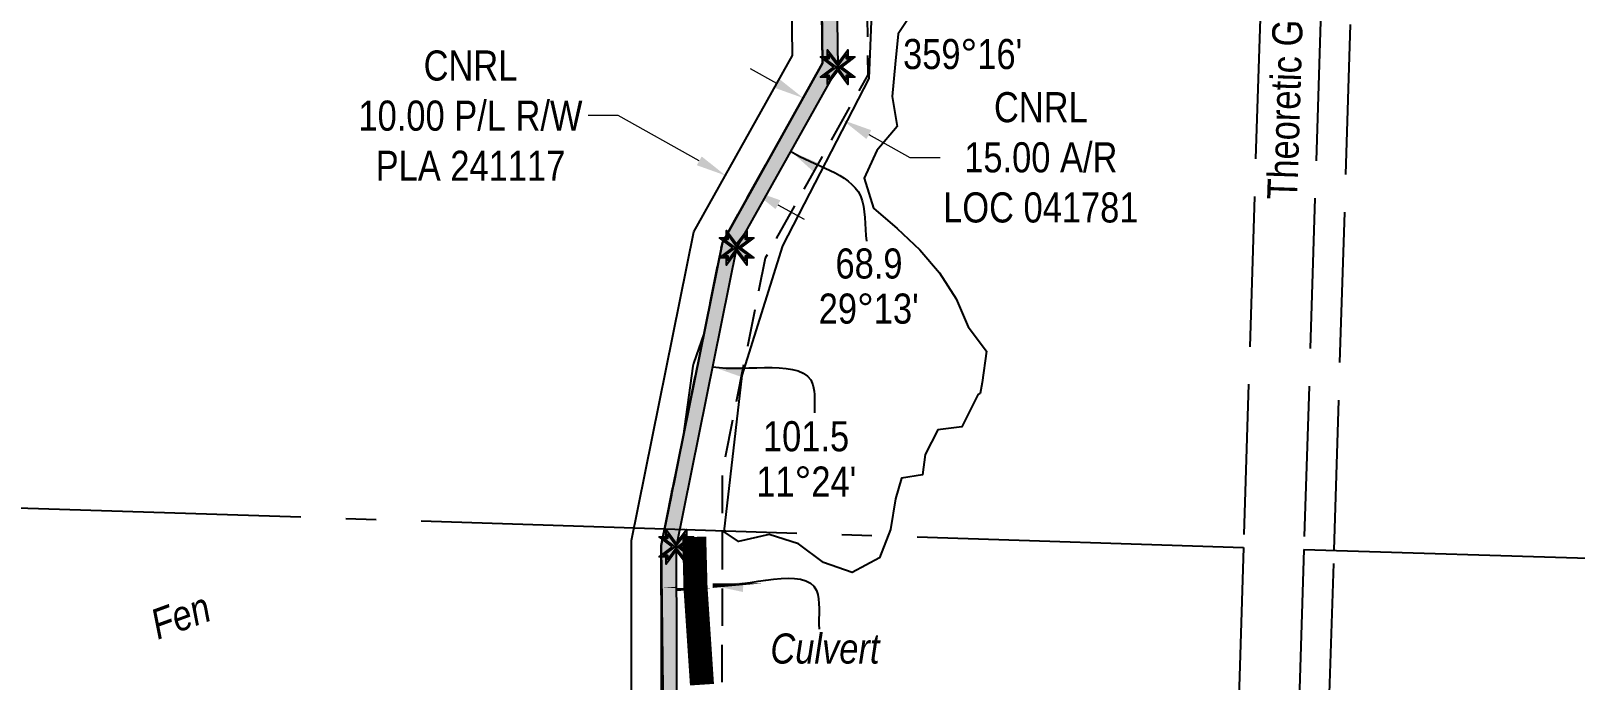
# Model space of a CAD drawing. Extents: x 355593 to 361635, y 6051593 to 6055416.
# Drawn here: x 356941 to 357454, y 6053669 to 6053885 of the extents above; entities that cross this region are included whole.
import ezdxf
from ezdxf.enums import TextEntityAlignment as Align

# ---------------------------------------------------------------- set-up
doc = ezdxf.new("R2010")
doc.units = 0
doc.header["$LTSCALE"] = 5
doc.header["$PDMODE"] = 34
doc.header["$PDSIZE"] = 0.03
for name, pattern in [('foc-ACCESSROAD', [3.75, 2.5, -1.25]), ('foc-QUARTERLINE', [33, 25, -3, 2, -3]), ('foc-UNSURVEYED', [12.5, 10, -2.5])]:
    doc.linetypes.add(name, pattern=pattern)
doc.layers.get('Defpoints').update_dxf_attribs({"color": 9})
for name, color, linetype, lineweight in [('AS-GENERAL', 48, 'Continuous', 18), ('C-AR-T', 13, 'Continuous', 9), ('C-RW-T', 13, 'Continuous', 9), ('T-TEXT', 48, 'Continuous', 18)]:
    doc.layers.add(name, color=color, linetype=linetype, lineweight=lineweight)
for name, color, linetype in [('AS-ROADS', 254, 'Continuous'), ('C-AR', 13, 'foc-ACCESSROAD'), ('C-RW', 13, 'Continuous'), ('L-BD', 7, 'Continuous'), ('L-MON', 1, 'Continuous'), ('L-QSEC', 8, 'foc-QUARTERLINE'), ('L-ROAD-T', 7, 'Continuous'), ('L-USEC', 7, 'foc-UNSURVEYED'), ('P-PROPOSED', 10, 'Continuous'), ('P-PROPOSED-H', 21, 'Continuous'), ('WETLAND', 143, 'Continuous'), ('WETLAND-T', 146, 'Continuous')]:
    doc.layers.add(name, color=color, linetype=linetype)
doc.styles.add('80CG', font='ARIALN.TTF', dxfattribs={"height": 10})
doc.styles.add('80L', font='ARIALN.TTF', dxfattribs={"height": 10})
doc.styles.add('80LS', font='ARIALNI.TTF', dxfattribs={"height": 10})
doc.dimstyles.new('Compass 5 000', dxfattribs={"dimscale": 5, "dimtxt": 9, "dimasz": 2, "dimexe": 0.2, "dimexo": 0.0625, "dimgap": 0.5, "dimtad": 0, "dimtih": 1, "dimtoh": 1, "dimzin": 0, "dimdsep": 46, "dimtxsty": '80CG', "dimcen": 0.1, "dimse1": 1, "dimse2": 1, "dimclrd": 256, "dimclrt": 256, "dimaunit": 1, "dimadec": 4, "dimazin": 0, "dimtfac": 0.06, "dimtofl": 0, "dimtmove": 0, "dimatfit": 1, "dimfxl": 0.2, "dimtolj": 1, "dimtzin": 0, "dimlwd": -1, "dimarcsym": 0})

# ---------------------------------------------------------------- blocks, each defined once
blk = doc.blocks.new('*D422')
at = {"layer": 'C-AR-T', "transparency": 16777216}
for p, q in [((357189.04, 6053867.68), (357180.3, 6053872.55)), ((357219.61, 6053850.65), (357233.29, 6053843.03)), ((357233.29, 6053843.03), (357243.29, 6053843.03))]:
    blk.add_line(p, q, dxfattribs=at)
for points in [[(357189.85, 6053869.14), (357188.23, 6053866.23), (357197.78, 6053862.82)], [(357220.42, 6053852.11), (357218.8, 6053849.19), (357210.88, 6053855.52)]]:
    blk.add_solid(points, dxfattribs=at)
at = {"layer": 'Defpoints', "color": 0, "transparency": 16777216}
for p in [(357192.9, 6053854.05), (357210.88, 6053855.52), (357206, 6053846.76)]:
    blk.add_point(p, dxfattribs=at)
at = {"layer": 'C-AR-T', "transparency": 16777216, "insert": (357276.8, 6053843.03), "char_height": 10, "attachment_point": 5, "style": '80CG'}
blk.add_mtext('\\A1;CNRL\\P15.00 A/R\\PLOC 041781', dxfattribs=at)
blk = doc.blocks.new('*D441')
at = {"layer": 'C-RW-T', "transparency": 16777216}
for p, q in [((357136.23, 6053856.96), (357126.23, 6053856.96)), ((357163.23, 6053841.92), (357136.23, 6053856.96)), ((357189.39, 6053827.34), (357198.12, 6053822.48))]:
    blk.add_line(p, q, dxfattribs=at)
for points in [[(357164.04, 6053843.37), (357162.42, 6053840.46), (357171.97, 6053837.05)], [(357190.2, 6053828.8), (357188.57, 6053825.89), (357180.65, 6053832.21)]]:
    blk.add_solid(points, dxfattribs=at)
at = {"layer": 'Defpoints', "color": 0, "transparency": 16777216}
for p in [(357171.97, 6053837.05), (357170.42, 6053834.27), (357179.1, 6053829.43)]:
    blk.add_point(p, dxfattribs=at)
at = {"layer": 'C-RW-T', "transparency": 16777216, "insert": (357087.15, 6053856.96), "char_height": 10, "attachment_point": 5, "style": '80CG'}
blk.add_mtext('\\A1;CNRL\\P10.00 P/L R/W\\PPLA 241117', dxfattribs=at)
blk = doc.blocks.new('TEMP')
h = blk.add_hatch(color=255)
h.dxf.hatch_style = 1
h.paths.add_polyline_path([(0, 0.25), (-0.67, 1.15), (-0.67, 0.67), (-1.15, 0.67), (-0.25, 0), (-1.15, -0.67), (-0.67, -0.67), (-0.67, -1.15), (0, -0.25), (0.67, -1.15), (0.67, -0.67), (1.15, -0.67), (0.25, 0), (1.15, 0.67), (0.67, 0.67), (0.67, 1.15)])
h.paths.add_polyline_path([(0.57, 0.85), (0.57, 0.57), (0.85, 0.57), (0.08, 0), (0.85, -0.57), (0.57, -0.57), (0.57, -0.85), (0, -0.08), (-0.57, -0.85), (-0.57, -0.57), (-0.85, -0.57), (-0.08, 0), (-0.85, 0.57), (-0.57, 0.57), (-0.57, 0.85), (0, 0.08)], flags=16)
h = blk.add_hatch(color=1)
h.dxf.hatch_style = 1
h.paths.add_polyline_path([(0, 0.08), (-0.57, 0.85), (-0.57, 0.57), (-0.85, 0.57), (-0.08, 0), (-0.85, -0.57), (-0.57, -0.57), (-0.57, -0.85), (0, -0.08), (0.57, -0.85), (0.57, -0.57), (0.85, -0.57), (0.08, 0), (0.85, 0.57), (0.57, 0.57), (0.57, 0.85)])
at = {"color": 1}
for p, q in [((-0.08, 0), (0.08, 0)), ((0, 0.08), (0, -0.08))]:
    blk.add_line(p, q, dxfattribs=at)
at = {"color": 255, "flags": 128}
blk.add_lwpolyline([(-0.25, 0), (-1.15, 0.67), (-0.67, 0.67), (-0.67, 1.15), (0, 0.25), (0.67, 1.15), (0.67, 0.67), (1.15, 0.67), (0.25, 0), (1.15, -0.67), (0.67, -0.67), (0.67, -1.15), (0, -0.25), (-0.67, -1.15), (-0.67, -0.67), (-1.15, -0.67)], close=True, dxfattribs=at)
at = {"color": 1, "flags": 128}
blk.add_lwpolyline([(-0.08, 0), (-0.85, 0.57), (-0.57, 0.57), (-0.57, 0.85), (0, 0.08), (0.57, 0.85), (0.57, 0.57), (0.85, 0.57), (0.08, 0), (0.85, -0.57), (0.57, -0.57), (0.57, -0.85), (0, -0.08), (-0.57, -0.85), (-0.57, -0.57), (-0.85, -0.57)], close=True, dxfattribs=at)

msp = doc.modelspace()

# ---------------------------------------------------------------- hatches: boundary and pattern name
at = {"layer": 'P-PROPOSED-H'}
h = msp.add_hatch(color=256, dxfattribs=at)
h.dxf.hatch_style = 1
h.paths.add_polyline_path([(358890.644, 6054837.913), (358775.776, 6054680.894), (358719.363, 6054595.314), (358720.642, 6054582.102), (358726.752, 6054444.2), (358706.763, 6054443.653), (358700.924, 6054575.443), (358552.306, 6054439.338), (358502.568, 6054408.773), (358321.722, 6054350.661), (358060.822, 6054305.104), (357878.506, 6054313.182), (357834.693, 6054308.537), (357405.628, 6054132.847), (357201.32, 6054051.822), (357181.661, 6054011.606), (357181.705, 6053981.57), (357208.46, 6053935.181), (357209.254, 6053873.111), (357175.646, 6053813.023), (357155.589, 6053713.558), (357155.871, 6053613.069), (357120.248, 6053539.783), (356976.329, 6053459.385), (356862.534, 6053416.883), (356729.817, 6053324.812), (356485.668, 6053085.555), (356387.542, 6052979.833), (356315.907, 6052954.251), (356311.858, 6052958.113), (356384.71, 6052984.129), (356482.085, 6053089.042), (356726.621, 6053328.678), (356860.199, 6053421.347), (356974.224, 6053463.934), (357116.439, 6053543.381), (357150.87, 6053614.213), (357150.589, 6053714.05), (357170.901, 6053814.779), (357204.239, 6053874.384), (357203.479, 6053933.813), (357176.708, 6053980.229), (357176.661, 6054012.759), (357197.679, 6054055.755), (357403.759, 6054137.483), (357833.458, 6054313.432), (357878.352, 6054318.192), (358060.499, 6054310.122), (358320.522, 6054355.526), (358500.465, 6054413.348), (358549.282, 6054443.347), (358705.443, 6054586.36), (358711.539, 6054448.784), (358721.533, 6054449.058), (358715.654, 6054581.751), (358714.218, 6054596.591), (358771.67, 6054683.747), (358889.198, 6054844.402), (359006.559, 6054780.171), (359037.105, 6054799.378), (359044.215, 6054812.219), (359048.588, 6054809.798), (359040.855, 6054795.831), (359006.734, 6054774.377)])

# ---------------------------------------------------------------- linework, layer by layer
at = {"layer": 'AS-GENERAL', "const_width": 1.5, "flags": 128}
msp.add_lwpolyline([(357155.396, 6053699.523), (357167.837, 6053700.661), (357167.724, 6053700.661)], dxfattribs=at)
at = {"layer": 'AS-ROADS', "const_width": 8, "flags": 128}
msp.add_lwpolyline([(357164.13, 6053667.714), (357161.984, 6053699.894), (357161.537, 6053716.86)], dxfattribs=at)
at = {"layer": 'C-AR', "flags": 128}
msp.add_lwpolyline([(357121.227, 6053536.504), (356979.684, 6053457.638), (356978.134, 6053456.36), (356967.77, 6053473.729), (356968.363, 6053474.218), (357106.61, 6053551.247), (357150.738, 6053628.877), (357150.589, 6053714.05), (357170.901, 6053814.779), (357204.239, 6053874.384), (357203.479, 6053933.813), (357176.708, 6053980.229), (357176.563, 6054012.559), (357190.932, 6054041.953), (357194.435, 6054049.06), (357213.779, 6054056.715), (357210.482, 6054049.657), (357191.57, 6054009.231), (357191.698, 6053984.253), (357218.422, 6053937.917), (357219.284, 6053870.565), (357185.135, 6053809.511), (357170.832, 6053738.576), (357170.731, 6053623.592), (357121.227, 6053536.504)], close=True, dxfattribs=at)
at = {"layer": 'C-RW'}
msp.add_lwpolyline([(357203.479, 6053933.813), (357204.239, 6053874.384), (357170.901, 6053814.779), (357150.589, 6053714.05), (357151.278, 6053647.088), (357128.664, 6053590.044), (357106.61, 6053551.247), (356968.363, 6053474.218), (356921.336, 6053435.417), (356921.336, 6053435.417), (356904.403, 6053434.406), (356962.702, 6053482.508), (357098.637, 6053558.249), (357140.738, 6053663.988), (357140.722, 6053715.691), (357161.411, 6053818.291), (357194.209, 6053876.93), (357193.516, 6053931.078)], dxfattribs=at)
at = {"layer": 'L-QSEC'}
for p, q in [((356575.996, 6053738.252), (357344.163, 6053713.321)), ((357364.267, 6053712.709), (358133.382, 6053689.286))]:
    msp.add_line(p, q, dxfattribs=at)
at = {"layer": 'L-USEC'}
for p, q in [((357369.476, 6054517.259), (357344.163, 6053713.321)), ((357389.58, 6054516.646), (357364.267, 6053712.688)), ((357374.315, 6053712.403), (357399.627, 6054516.34)), ((357344.163, 6053713.321), (357318.856, 6052909.381)), ((357364.267, 6053712.689), (357338.959, 6052908.748)), ((357349.008, 6052908.463), (357374.315, 6053712.403))]:
    msp.add_line(p, q, dxfattribs=at)
at = {"layer": 'P-PROPOSED', "flags": 128}
msp.add_lwpolyline([(357208.46, 6053935.181), (357209.254, 6053873.111), (357175.646, 6053813.023), (357155.589, 6053713.558), (357155.871, 6053613.069), (357120.248, 6053539.783), (356976.329, 6053459.385), (356862.534, 6053416.883), (356729.817, 6053324.812), (356485.668, 6053085.555), (356387.542, 6052979.833), (356315.907, 6052954.251), (356311.858, 6052958.113), (356384.71, 6052984.129), (356482.085, 6053089.042), (356726.621, 6053328.678), (356860.199, 6053421.347), (356974.224, 6053463.934), (357116.439, 6053543.381), (357150.87, 6053614.213), (357150.589, 6053714.05), (357170.901, 6053814.779), (357204.239, 6053874.384), (357203.479, 6053933.813)], dxfattribs=at)
at = {"layer": 'WETLAND', "flags": 128}
for points in [[(357203.658, 6053919.821), (357204.239, 6053874.384), (357170.901, 6053814.779), (357164.78, 6053784.424), (357161.325, 6053774.515), (357161.108, 6053773.609), (357157.91, 6053750.357), (357154.718, 6053734.523), (357154.035, 6053731.944), (357153.948, 6053730.707), (357150.589, 6053714.05), (357150.605, 6053708.613), (357150.64, 6053695.89), (357150.674, 6053684.07), (357150.604, 6053683.079), (357150.679, 6053682.314), (357150.839, 6053625.331)], [(357234.993, 6053892.615), (357229.31, 6053884.14), (357228.323, 6053874.047), (357227.313, 6053863.335), (357229.017, 6053853.351), (357222.317, 6053845.327), (357218.057, 6053836.18), (357221.206, 6053826.144), (357229.024, 6053819.451), (357236.62, 6053812.354), (357243.162, 6053804.674), (357248.635, 6053796), (357252.639, 6053786.759), (357258.753, 6053778.682), (357257.338, 6053768.191), (357256.606, 6053764.548), (357255.84, 6053764.16), (357250.488, 6053753.507), (357242.5, 6053752.5), (357238.373, 6053744.226), (357237.5, 6053737.5), (357230.439, 6053736.34), (357228.441, 6053729.555), (357226.826, 6053719.278), (357223.178, 6053709.902), (357214.114, 6053705.065), (357204.516, 6053708.308), (357196.27, 6053714.602), (357186.459, 6053717.646), (357176.246, 6053715.331), (357171.504, 6053718.51), (357177.471, 6053770.566), (357191.029, 6053813.688), (357219.717, 6053869.282), (357221.508, 6053912.832)]]:
    msp.add_lwpolyline(points, dxfattribs=at)

# ---------------------------------------------------------------- block references
at = {"layer": 'L-MON', "xscale": 4.998390000000001, "yscale": 4.998390000000001, "zscale": 4.998390000000001}
for p in [(357209.254, 6053873.111), (357175.646, 6053813.023), (357155.589, 6053713.558)]:
    msp.add_blockref('TEMP', p, dxfattribs=at)

# ---------------------------------------------------------------- texts
at = {"layer": 'L-BD', "style": '80L'}
for s, p in [("359°16'", (357250.806, 6053877.445)), ('68.9', (357219.666, 6053807.79)), ("29°13'", (357219.573, 6053792.795)), ('101.5', (357198.731, 6053750.344)), ("11°24'", (357198.808, 6053735.349))]:
    msp.add_text(s, height=9.9968, dxfattribs=at).set_placement(p, align=Align.MIDDLE)
at = {"layer": 'L-ROAD-T', "style": '80L'}
msp.add_text('Theoretic Government Road Allowance', height=10, rotation=88.19694, dxfattribs=at).set_placement((357360.166, 6053928.969), align=Align.MIDDLE_CENTER)
at = {"layer": 'T-TEXT', "insert": (357205.015, 6053684.738), "char_height": 9.9967, "width": 36.81364, "attachment_point": 2, "style": '80LS'}
msp.add_mtext('Culvert', dxfattribs=at)
at = {"layer": 'WETLAND-T', "insert": (356989.022, 6053695.372), "char_height": 9.9943, "width": 56.14577, "attachment_point": 2, "rotation": 20, "style": '80LS'}
msp.add_mtext('Fen', dxfattribs=at)

# ---------------------------------------------------------------- dimensions: what is measured, and where the dimension line sits
at = {"layer": 'C-AR-T'}
dim = msp.add_linear_dim(base=(357210.876, 6053855.517), p1=(357192.895, 6053854.055), p2=(357205.996, 6053846.757), angle=330.87955, text='CNRL\\P15.00 A/R\\PLOC 041781', dimstyle='Compass 5 000', dxfattribs=at)
dim.commit()
dim.dimension.update_dxf_attribs({"geometry": '*D422', "text_midpoint": (357276.801, 6053843.033), "dimtype": 161})
at = {"layer": 'C-RW-T'}
dim = msp.add_linear_dim(base=(357171.968, 6053837.048), p1=(357179.103, 6053829.433), p2=(357170.421, 6053834.271), angle=150.87305, text='CNRL\\P10.00 P/L R/W\\PPLA 241117', dimstyle='Compass 5 000', dxfattribs=at)
dim.commit()
dim.dimension.update_dxf_attribs({"geometry": '*D441', "text_midpoint": (357087.145, 6053856.961), "dimtype": 161})

# ---------------------------------------------------------------- leaders
at = {"layer": 'L-BD', "path_type": 1}
for points in [[(357193.607, 6053845.136), (357216.798, 6053830.327), (357218.786, 6053815.193)], [(357167.667, 6053773.454), (357201.018, 6053767.471), (357201.539, 6053758.141)]]:
    msp.add_leader(points, dimstyle='Compass 5 000', override={"dimgap": 0.5, "dimtad": 0}, dxfattribs=at)
at = {"layer": 'T-TEXT', "path_type": 1}
msp.add_leader([(357167.837, 6053700.661), (357202.224, 6053699.031), (357203.079, 6053686.202)], dimstyle='Compass 5 000', override={"dimgap": 0.5, "dimtad": 0}, dxfattribs=at)

doc.saveas('drawing.dxf')
